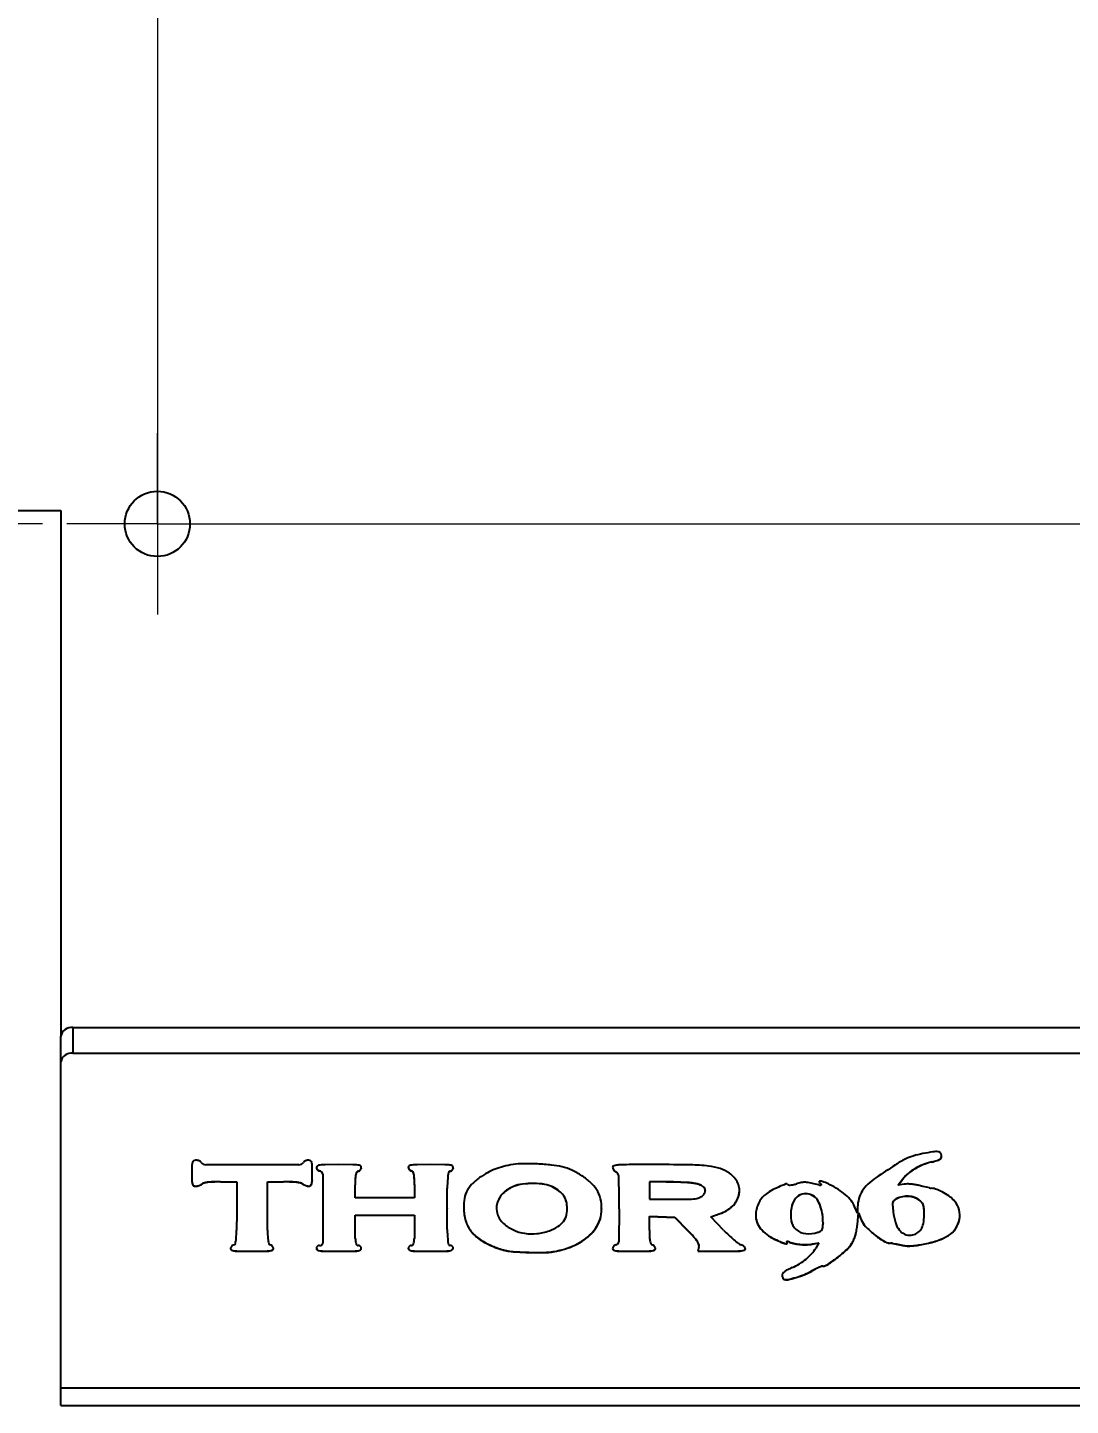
# Model space of a CAD drawing. Header units: millimetres. Extents: x 0 to 420, y 0 to 297.
# Drawn here: x 59.9 to 103.1, y 126.8 to 183.9 of the extents above; entities that cross this region are included whole.
import ezdxf

# ---------------------------------------------------------------- set-up
doc = ezdxf.new("R2010")
doc.units = ezdxf.units.MM
doc.styles.add('SLDTEXTSTYLE1', font='TXT', dxfattribs={"width": 0.75})
doc.dimstyles.new('SLDDIMSTYLE3', dxfattribs={"dimtxt": 3.5, "dimasz": 3.302, "dimexe": 0, "dimexo": 0.0625, "dimgap": 0.875, "dimtad": 1, "dimdec": 1, "dimrnd": 1e-09, "dimzin": 12, "dimdsep": 46, "dimtxsty": 'SLDTEXTSTYLE1', "dimsah": 1, "dimcen": 0.09, "dimadec": 0, "dimazin": 3, "dimtfac": 1, "dimtdec": 1, "dimtofl": 0, "dimtmove": 0, "dimatfit": 3, "dimfxl": 1, "dimfrac": 2, "dimtolj": 1, "dimtzin": 12, "dimarcsym": 0})

# ---------------------------------------------------------------- blocks, each defined once
blk = doc.blocks.new('_D_4')
at = {"color": 7, "linetype": 'Continuous', "lineweight": 18}
for p, q in [((60.542, 194.849), (47.395, 194.849)), ((48.395, 194.849), (48.395, 163.349)), ((60.542, 163.349), (47.395, 163.349))]:
    blk.add_line(p, q, dxfattribs=at)
for points in [[(48.395, 194.849), (47.887, 191.547), (48.903, 191.547)], [(48.395, 163.349), (48.903, 166.651), (47.887, 166.651)]]:
    blk.add_solid(points, dxfattribs=at)
at = {"color": 7, "linetype": 'Continuous', "lineweight": 18, "insert": (43.883, 173.49), "char_height": 3.5, "attachment_point": 1, "rotation": 90, "style": 'SLDTEXTSTYLE1'}
blk.add_mtext('31.5', dxfattribs=at)
blk = doc.blocks.new('SW_CENTERMARKSYMBOL_0')
at = {"color": 0, "linetype": 'Continuous', "lineweight": 0}
for p, q in [((0, 2.5), (0, 3.75)), ((0, 0), (0, 2.5)), ((-2.5, 0), (-3.75, 0)), ((0, 0), (-2.5, 0)), ((0, 0), (0, -2.5)), ((0, 0), (2.5, 0)), ((2.5, 0), (74.472, 0)), ((0, -2.5), (0, -3.75))]:
    blk.add_line(p, q, dxfattribs=at)
blk = doc.blocks.new('SW_CENTERMARKSYMBOL_1')
at = {"color": 0, "linetype": 'Continuous', "lineweight": 0}
blk.add_line((0, -2.5), (0, -33.802), dxfattribs=at)

msp = doc.modelspace()

# ---------------------------------------------------------------- linework, layer by layer
at = {"color": 7, "linetype": 'Continuous', "lineweight": 25}
for p, q in [((57.2918, 163.89923), (61.2918, 163.89923)), ((61.2918, 163.89923), (61.2918, 142.13781)), ((61.2918, 141.07715), (61.2918, 142.13781)), ((61.7918, 142.49136), (61.7918, 141.4307)), ((61.7918, 142.49136), (145.7918, 142.49136)), ((61.2918, 127.58146), (61.2918, 141.07715)), ((61.7918, 141.4307), (145.7918, 141.4307)), ((97.36347, 136.93391), (97.36347, 136.92684)), ((97.58578, 136.99601), (97.58578, 136.98894)), ((97.69484, 137.04673), (97.69484, 137.03965)), ((97.74769, 137.10871), (97.74769, 137.10164)), ((66.71712, 136.46909), (66.71712, 136.46201)), ((66.71712, 136.46906), (66.7214, 136.15065)), ((66.71712, 136.46906), (66.71712, 136.46199)), ((66.71712, 136.46199), (66.7214, 136.14358)), ((69.22452, 136.80964), (67.30109, 136.81653)), ((71.14796, 136.81653), (69.22452, 136.80964)), ((71.70383, 136.17656), (71.70847, 136.46585)), ((71.70383, 136.16949), (71.70852, 136.46199)), ((71.70852, 136.46199), (71.70425, 136.78154)), ((71.8872, 136.66888), (71.8872, 136.66181)), ((71.915, 136.62465), (71.915, 136.61758)), ((71.9561, 136.58868), (71.9561, 136.58161)), ((72.00462, 136.56707), (72.00462, 136.56)), ((72.13854, 136.43067), (72.14795, 135.00309)), ((72.13854, 136.43067), (72.13854, 136.42359)), ((72.13854, 136.42359), (72.14795, 134.99602)), ((72.80832, 136.82092), (72.24627, 136.81809)), ((73.38731, 136.8182), (72.80832, 136.82092)), ((73.5112, 136.4138), (73.5112, 136.40673)), ((73.5489, 136.50729), (73.5489, 136.50022)), ((73.61202, 136.55052), (73.61202, 136.54345)), ((73.66055, 136.57272), (73.66055, 136.56565)), ((73.70164, 136.61053), (73.70164, 136.60346)), ((73.72944, 136.65744), (73.72944, 136.65037)), ((75.6942, 136.66888), (75.6942, 136.66181)), ((75.72199, 136.62465), (75.72199, 136.61758)), ((75.7631, 136.58868), (75.7631, 136.58161)), ((75.81162, 136.56707), (75.81162, 136.56)), ((75.87486, 136.52355), (75.87486, 136.51648)), ((75.91251, 136.42896), (75.91251, 136.42189)), ((76.61532, 136.82092), (76.05328, 136.81809)), ((77.19431, 136.8182), (76.61532, 136.82092)), ((77.34737, 136.48646), (77.34737, 136.47939)), ((77.41902, 136.55052), (77.41902, 136.54345)), ((77.46755, 136.57272), (77.46755, 136.56565)), ((77.50864, 136.61053), (77.50864, 136.60346)), ((77.53644, 136.65744), (77.53644, 136.65037)), ((84.15402, 136.66721), (84.15402, 136.66014)), ((84.18199, 136.61447), (84.18199, 136.6074)), ((84.22304, 136.56564), (84.22304, 136.55857)), ((84.27162, 136.52888), (84.27162, 136.52181)), ((85.95945, 136.82092), (84.82524, 136.81846)), ((96.38974, 136.45754), (96.38974, 136.45047)), ((96.66956, 136.6546), (96.66956, 136.64753)), ((96.998, 136.81533), (96.998, 136.80826)), ((66.7214, 136.15065), (66.7214, 136.14358)), ((66.74268, 136.01732), (66.74268, 136.01024)), ((66.79125, 135.95494), (66.79125, 135.94787)), ((66.87596, 135.93067), (66.87596, 135.9236)), ((66.94449, 135.93725), (66.94449, 135.93018)), ((67.01908, 135.95703), (67.01908, 135.94996)), ((67.08813, 135.98606), (67.08813, 135.97898)), ((67.14012, 136.0204), (67.14012, 136.01333)), ((67.2254, 136.06289), (67.2254, 136.05582)), ((67.37154, 136.08997), (67.37154, 136.0829)), ((67.58863, 136.10559), (67.58863, 136.09852)), ((67.91188, 136.11014), (68.57832, 136.11014)), ((67.91188, 136.11014), (67.91188, 136.10306)), ((67.91188, 136.10306), (68.57832, 136.10306)), ((68.57832, 136.11014), (68.57832, 136.10306)), ((68.57832, 136.10306), (68.57832, 134.81503)), ((69.84732, 136.11014), (70.51807, 136.11014)), ((69.84732, 136.11014), (69.84732, 136.10306)), ((69.84732, 134.81503), (69.84732, 136.10306)), ((69.84732, 136.10306), (70.51807, 136.10306)), ((70.51807, 136.11014), (70.51807, 136.10306)), ((70.83945, 136.1054), (70.83945, 136.09833)), ((71.06389, 136.08952), (71.06389, 136.08245)), ((71.22012, 136.06233), (71.22012, 136.05526)), ((71.31573, 136.0204), (71.31573, 136.01333)), ((71.37409, 135.98606), (71.37409, 135.97899)), ((71.44441, 135.95703), (71.44441, 135.94996)), ((71.51549, 135.9371), (71.51549, 135.93003)), ((71.57557, 135.93067), (71.57557, 135.9236)), ((71.64343, 135.9572), (71.64343, 135.95013)), ((71.68367, 136.03128), (71.68367, 136.02421)), ((71.70383, 136.17656), (71.70383, 136.16949)), ((73.48512, 135.9841), (73.48512, 135.97703)), ((73.48512, 135.44503), (73.48512, 135.97702)), ((73.49054, 136.25648), (73.49054, 136.24941)), ((75.93313, 136.26951), (75.93313, 136.26244)), ((75.93852, 135.99237), (75.93852, 135.9853)), ((75.93852, 135.9853), (75.93852, 135.44503)), ((77.29212, 134.99704), (77.29633, 135.841)), ((77.29212, 134.98997), (77.29633, 135.83393)), ((77.29633, 135.841), (77.29633, 135.83393)), ((77.315, 136.24842), (77.315, 136.24135)), ((80.04162, 135.9179), (80.04162, 135.91082)), ((80.41491, 136.0153), (80.41491, 136.00823)), ((80.88242, 136.04274), (80.88242, 136.03567)), ((81.33591, 136.00231), (81.33591, 135.99524)), ((81.66403, 135.89427), (81.66403, 135.8872)), ((84.40251, 136.33484), (84.40251, 136.32777)), ((86.36547, 136.1057), (85.66752, 136.11014)), ((85.66752, 136.11014), (85.66752, 136.10306)), ((86.36547, 136.09863), (85.66752, 136.10306)), ((85.66752, 136.10306), (85.66752, 135.38521)), ((86.66042, 136.10104), (86.36547, 136.1057)), ((86.36547, 136.1057), (86.36547, 136.09863)), ((86.66042, 136.09397), (86.36547, 136.09863)), ((86.96952, 136.09069), (86.66042, 136.10104)), ((86.66042, 136.10104), (86.66042, 136.09397)), ((86.96952, 136.08362), (86.66042, 136.09397)), ((87.24918, 136.07672), (86.96952, 136.09069)), ((86.96952, 136.09069), (86.96952, 136.08362)), ((87.24918, 136.06964), (86.96952, 136.08362)), ((87.24918, 136.07672), (87.24918, 136.06964)), ((87.44171, 136.06083), (87.44171, 136.05376)), ((87.72573, 136.00167), (87.72573, 135.9946)), ((87.91398, 135.89604), (87.91398, 135.88897)), ((92.68457, 135.98231), (92.47494, 136.02929)), ((92.70089, 136.11473), (92.70191, 136.11136)), ((92.70191, 136.11136), (92.70191, 136.10429)), ((92.76287, 136.02981), (92.76287, 136.02274)), ((92.78673, 135.99505), (92.78713, 135.99237)), ((92.78673, 135.99505), (92.78673, 135.98798)), ((92.78713, 135.9853), (92.78713, 135.99237)), ((95.96775, 135.97773), (96.16858, 136.23109)), ((95.96775, 135.97066), (96.16858, 136.22402)), ((96.21938, 136.00974), (95.96775, 135.97066)), ((95.96775, 135.97773), (95.96775, 135.97066)), ((96.16858, 136.23109), (96.16858, 136.22402)), ((96.99502, 135.91479), (96.84321, 135.95248)), ((97.14336, 135.88118), (96.99502, 135.91479)), ((97.27109, 135.855), (97.14336, 135.88118)), ((75.93852, 135.44503), (73.48512, 135.44503)), ((79.36179, 135.21778), (79.36179, 135.2107)), ((79.60059, 135.62794), (79.60059, 135.62087)), ((81.93549, 135.72438), (81.93549, 135.71731)), ((82.11078, 135.55089), (82.11078, 135.54382)), ((82.21326, 135.3456), (82.21326, 135.33853)), ((85.66752, 135.38521), (86.66157, 135.38612)), ((87.98355, 135.74857), (87.98334, 135.75811)), ((87.98334, 135.75811), (87.98334, 135.75104)), ((87.98355, 135.7415), (87.98355, 135.74857)), ((89.37605, 135.56407), (89.37605, 135.557)), ((89.39618, 135.73405), (89.39618, 135.74112)), ((91.67861, 135.36981), (91.67861, 135.36274)), ((91.91738, 135.57531), (91.91738, 135.56824)), ((92.21026, 135.61382), (92.21026, 135.60674)), ((92.50438, 135.49385), (92.50438, 135.48678)), ((92.64522, 135.33395), (92.64522, 135.32688)), ((95.7491, 135.26456), (95.7491, 135.25748)), ((95.80053, 135.3411), (95.80053, 135.33403)), ((95.9116, 135.41318), (95.9116, 135.40611)), ((96.14634, 135.49201), (96.14634, 135.48494)), ((96.39875, 135.50913), (96.39875, 135.50206)), ((96.63954, 135.46239), (96.63954, 135.45531)), ((96.84112, 135.35758), (96.84112, 135.35051)), ((96.95153, 135.2546), (96.95153, 135.24753)), ((68.57832, 134.81503), (68.57399, 134.10517)), ((69.85165, 134.10517), (69.84732, 134.81503)), ((72.14795, 134.99602), (72.13909, 133.56518)), ((72.14795, 135.00309), (72.14795, 134.99602)), ((73.48512, 134.73425), (75.93852, 134.73425)), ((73.48512, 134.73425), (73.48512, 134.72718)), ((73.48512, 134.09905), (73.48512, 134.72718)), ((73.48512, 134.72718), (75.93852, 134.72718)), ((75.93852, 134.73425), (75.93852, 134.72718)), ((75.93852, 134.72718), (75.93852, 134.09905)), ((77.29212, 134.99704), (77.29212, 134.98997)), ((77.29613, 134.13513), (77.29212, 134.98997)), ((77.97937, 135.07595), (77.97937, 135.06888)), ((77.98652, 134.89175), (77.98652, 134.88468)), ((79.33453, 135.01267), (79.33453, 135.0056)), ((82.26184, 135.07757), (82.26184, 135.0705)), ((82.26514, 134.98418), (82.26514, 134.99125)), ((83.69141, 134.98629), (83.69141, 134.97922)), ((83.6918, 135.0141), (83.6918, 135.02117)), ((84.414, 134.98473), (84.4043, 133.62759)), ((84.414, 134.98482), (84.414, 134.99189)), ((85.66752, 134.68013), (86.72502, 134.64451)), ((85.66752, 134.68013), (85.66752, 134.67306)), ((85.66752, 134.10003), (85.66752, 134.67306)), ((85.66752, 134.67306), (86.72502, 134.63744)), ((86.72502, 134.64451), (87.24617, 134.10612)), ((86.72502, 134.64451), (86.72502, 134.63744)), ((88.20965, 134.66517), (88.59655, 134.7976)), ((88.20965, 134.6581), (88.59655, 134.79053)), ((88.20965, 134.66517), (88.20965, 134.6581)), ((88.74126, 134.10938), (88.20965, 134.6581)), ((88.59655, 134.7976), (88.59655, 134.79053)), ((89.1113, 135.10607), (89.1113, 135.099)), ((90.07036, 134.72138), (90.07036, 134.71431)), ((91.51907, 134.74254), (91.51907, 134.73547)), ((91.54722, 135.03338), (91.54722, 135.02631)), ((92.75792, 135.0699), (92.75792, 135.06283)), ((92.83335, 134.74966), (92.83335, 134.74259)), ((94.28493, 134.81691), (94.16672, 135.0861)), ((94.28009, 134.34541), (94.32109, 134.82398)), ((94.28009, 134.33834), (94.32109, 134.81691)), ((94.29082, 135.06029), (94.28493, 134.81691)), ((94.32109, 134.82398), (94.43786, 134.54106)), ((94.32109, 134.82398), (94.32109, 134.81691)), ((94.32109, 134.81691), (94.43786, 134.53399)), ((97.01157, 135.15005), (97.01157, 135.14298)), ((97.03924, 135.00337), (97.03924, 134.9963)), ((97.04622, 134.727), (97.04622, 134.73407)), ((98.52346, 134.72303), (98.52346, 134.7301)), ((73.48974, 133.76166), (73.48512, 134.09905)), ((75.93852, 134.09905), (75.9339, 133.76166)), ((78.10024, 134.38839), (78.10024, 134.38132)), ((83.44054, 134.18216), (83.44054, 134.17509)), ((83.62329, 134.55744), (83.62329, 134.55037)), ((86.72502, 134.63744), (87.24617, 134.09905)), ((87.24617, 134.10612), (87.24617, 134.09905)), ((90.12033, 134.44548), (90.12033, 134.43841)), ((90.27449, 134.1739), (90.27449, 134.16683)), ((92.85852, 134.40667), (92.85852, 134.3996)), ((94.25051, 134.12173), (94.25051, 134.11466)), ((94.28009, 134.34541), (94.28009, 134.33834)), ((94.43786, 134.54106), (94.43786, 134.53399)), ((94.62122, 134.2639), (94.62122, 134.25683)), ((98.35026, 134.17293), (98.35026, 134.16586)), ((98.50674, 134.5515), (98.50674, 134.54443)), ((78.35467, 133.9804), (78.35467, 133.97333)), ((78.76943, 133.64831), (78.76943, 133.64124)), ((82.86889, 133.64598), (82.86889, 133.63891)), ((83.18996, 133.89318), (83.18996, 133.88611)), ((87.51299, 133.82153), (87.51299, 133.81445)), ((87.65423, 133.64238), (87.65423, 133.63531)), ((87.71904, 133.5123), (87.71904, 133.50523)), ((90.52518, 133.93185), (90.52518, 133.92478)), ((90.85883, 133.73224), (90.85883, 133.72517)), ((91.13556, 133.608), (91.13556, 133.60093)), ((91.3116, 133.54922), (91.3116, 133.54215)), ((91.35611, 133.63203), (91.35611, 133.62496)), ((91.36641, 133.64023), (91.36641, 133.63316)), ((91.36927, 133.56095), (91.36927, 133.55388)), ((91.40067, 133.63659), (91.40067, 133.62952)), ((91.47356, 133.61204), (91.47356, 133.60497)), ((91.69437, 133.55132), (91.69437, 133.54425)), ((91.94992, 133.51651), (91.94992, 133.50944)), ((92.20555, 133.51041), (92.20555, 133.50334)), ((92.42622, 133.53594), (92.68629, 133.58868)), ((92.42622, 133.52887), (92.68629, 133.58161)), ((92.42622, 133.53594), (92.42622, 133.52887)), ((92.68629, 133.58161), (92.55829, 133.36498)), ((92.68629, 133.58868), (92.68629, 133.58161)), ((94.05195, 133.56258), (94.05195, 133.55551)), ((94.13444, 133.72311), (94.13444, 133.71604)), ((94.20124, 133.91199), (94.20124, 133.90492)), ((94.97565, 133.93891), (94.97565, 133.93183)), ((95.36779, 133.66056), (95.36779, 133.65349)), ((95.65032, 133.56863), (95.65032, 133.56156)), ((95.75165, 133.55633), (95.88434, 133.5355)), ((95.75165, 133.55633), (95.75165, 133.54926)), ((95.75165, 133.54926), (95.88434, 133.52843)), ((95.88434, 133.5355), (96.02419, 133.51046)), ((95.88434, 133.5355), (95.88434, 133.52843)), ((95.88434, 133.52843), (96.02419, 133.50339)), ((96.02419, 133.51046), (96.14999, 133.48465)), ((96.02419, 133.51046), (96.02419, 133.50339)), ((96.02419, 133.50339), (96.14999, 133.47758)), ((97.09006, 133.54111), (97.09006, 133.53404)), ((97.63458, 133.69262), (97.63458, 133.68555)), ((98.04927, 133.88876), (98.04927, 133.88169)), ((68.36315, 133.29084), (68.36315, 133.28377)), ((68.46298, 133.25637), (68.46298, 133.24929)), ((68.67832, 133.24158), (69.21282, 133.23871)), ((68.67832, 133.24158), (68.67832, 133.23451)), ((68.67832, 133.23451), (69.21282, 133.23164)), ((69.21282, 133.23871), (69.74732, 133.24158)), ((69.21282, 133.23871), (69.21282, 133.23164)), ((69.21282, 133.23164), (69.74732, 133.23451)), ((69.74732, 133.24158), (69.74732, 133.23451)), ((69.96265, 133.25637), (69.96265, 133.24929)), ((70.06248, 133.29084), (70.06248, 133.28377)), ((71.91637, 133.29279), (71.91637, 133.28572)), ((72.01519, 133.25639), (72.01519, 133.24932)), ((72.233, 133.24146), (72.80832, 133.23871)), ((72.233, 133.24146), (72.233, 133.23439)), ((72.233, 133.23439), (72.80832, 133.23164)), ((72.80832, 133.23871), (73.38363, 133.24146)), ((72.80832, 133.23871), (72.80832, 133.23164)), ((72.80832, 133.23164), (73.38363, 133.23439)), ((73.38363, 133.24146), (73.38363, 133.23439)), ((73.60144, 133.25639), (73.60144, 133.24932)), ((73.70026, 133.29279), (73.70026, 133.28572)), ((75.72337, 133.29279), (75.72337, 133.28572)), ((75.82219, 133.25639), (75.82219, 133.24932)), ((76.04, 133.24146), (76.61532, 133.23871)), ((76.04, 133.24146), (76.04, 133.23439)), ((76.04, 133.23439), (76.61532, 133.23164)), ((76.61532, 133.23871), (77.19063, 133.24146)), ((76.61532, 133.23871), (76.61532, 133.23164)), ((76.61532, 133.23164), (77.19063, 133.23439)), ((77.19063, 133.24146), (77.19063, 133.23439)), ((77.40844, 133.25639), (77.40844, 133.24932)), ((77.50726, 133.29279), (77.50726, 133.28572)), ((79.3608, 133.37125), (79.3608, 133.36418)), ((79.6243, 133.28848), (79.6243, 133.28141)), ((79.87188, 133.23914), (79.87188, 133.23207)), ((80.18252, 133.21027), (80.18252, 133.2032)), ((80.67612, 133.19144), (80.67612, 133.18437)), ((81.16946, 133.18398), (81.16946, 133.17691)), ((81.48804, 133.1953), (81.48804, 133.18823)), ((81.74984, 133.22912), (81.74984, 133.22205)), ((82.03643, 133.29354), (82.03643, 133.28647)), ((82.48206, 133.44511), (82.48206, 133.43804)), ((84.18335, 133.29084), (84.18335, 133.28377)), ((84.28318, 133.25637), (84.28318, 133.24929)), ((84.49852, 133.24158), (85.03302, 133.23871)), ((84.49852, 133.24158), (84.49852, 133.23451)), ((84.49852, 133.23451), (85.03302, 133.23164)), ((85.03302, 133.23871), (85.56752, 133.24158)), ((85.03302, 133.23871), (85.03302, 133.23164)), ((85.03302, 133.23164), (85.56752, 133.23451)), ((85.56752, 133.24158), (85.56752, 133.23451)), ((85.78285, 133.25637), (85.78285, 133.24929)), ((85.88268, 133.29084), (85.88268, 133.28377)), ((87.72204, 133.39615), (87.67677, 133.23164)), ((87.67677, 133.23164), (88.66024, 133.23164)), ((87.67871, 133.23871), (88.66024, 133.23871)), ((87.7288, 133.44576), (87.7288, 133.45283)), ((88.66024, 133.23871), (89.23783, 133.24162)), ((88.66024, 133.23871), (88.66024, 133.23164)), ((88.66024, 133.23164), (89.23783, 133.23455)), ((89.23783, 133.24162), (89.23783, 133.23455)), ((89.4831, 133.25594), (89.4831, 133.24887)), ((89.60048, 133.28764), (89.60048, 133.28057)), ((93.46548, 132.98546), (93.46548, 132.97839)), ((93.83983, 133.30549), (93.83983, 133.29842)), ((96.14999, 133.48465), (96.14999, 133.47758)), ((96.54737, 133.45978), (96.54737, 133.45271)), ((92.39161, 132.41587), (92.39161, 132.4088)), ((92.52608, 132.48986), (92.52608, 132.48279)), ((92.65947, 132.55442), (92.65947, 132.54735)), ((92.77622, 132.60348), (92.77622, 132.59641)), ((92.84383, 132.61961), (92.84383, 132.61254)), ((93.06867, 132.69726), (93.06867, 132.69018)), ((91.17198, 132.19141), (91.17198, 132.18434)), ((91.18826, 132.13994), (91.18826, 132.13287)), ((91.21206, 132.09864), (91.21206, 132.09156)), ((91.24055, 132.07682), (91.24055, 132.06975)), ((91.39476, 132.06294), (91.39476, 132.05586)), ((91.73982, 132.15131), (91.73982, 132.14424)), ((92.10316, 132.2763), (92.10316, 132.26923)), ((61.2918, 127.58146), (146.2918, 127.58146)), ((61.2918, 126.84923), (61.2918, 127.58146)), ((61.2918, 126.84923), (146.2918, 126.84923))]:
    msp.add_line(p, q, dxfattribs=at)
at = {"color": 7, "linetype": 'Continuous', "lineweight": 25, "flags": 128}
for points in [[(92.74023, 136.136), (92.73153, 136.136), (92.72309, 136.13449), (92.71543, 136.13158), (92.70901, 136.12743), (92.70422, 136.1223), (92.70134, 136.11649), (92.70055, 136.11037), (92.70191, 136.10429)], [(92.78673, 135.98798), (92.78713, 135.9851), (92.7866, 135.98222), (92.78517, 135.97951), (92.78291, 135.97709), (92.77995, 135.97509), (92.77642, 135.97361), (92.77252, 135.97274), (92.76843, 135.9725)], [(91.35654, 133.62272), (91.35613, 133.62448), (91.35625, 133.62625), (91.35691, 133.62797), (91.35808, 133.62955), (91.35969, 133.63091), (91.36168, 133.632), (91.36396, 133.63276), (91.36641, 133.63316)]]:
    msp.add_lwpolyline(points, dxfattribs=at)
at = {"color": 7, "linetype": 'Continuous', "lineweight": 25}
msp.add_circle((65.2918, 163.34923), 1.35, dxfattribs=at)
for centre, radius, start, end in [((61.7293, 142.04941), 0.44635, 81.951429, 168.577659), ((61.7293, 140.98875), 0.44635, 81.951296, 168.577222), ((66.84304, 136.88224), 0.1066, 116.559293, 159.728849), ((66.88693, 136.80524), 0.19515, 89.400217, 117.979054), ((66.88924, 136.64114), 0.35924, 78.915371, 90.043322), ((66.88935, 136.63919), 0.36114, 67.996806, 78.991185), ((66.92651, 136.72973), 0.26327, 54.840408, 68.113354), ((67.01958, 136.85986), 0.10329, 29.455263, 55.481635), ((71.43324, 136.85795), 0.10752, 125.972469, 150.647029), ((71.51841, 136.74436), 0.24949, 112.991949, 126.478836), ((71.55153, 136.66785), 0.33285, 101.792446, 113.096606), ((71.54809, 136.686), 0.31438, 89.949833, 101.855039), ((71.5508, 136.84513), 0.15527, 57.618865, 90.897862), ((71.57228, 136.87718), 0.1167, 18.558002, 58.098716), ((98.35109, 132.97106), 4.57863, 117.207045, 123.042096), ((97.16957, 135.26225), 2.00074, 106.993473, 117.114073), ((97.69747, 133.55474), 3.78798, 100.747016, 107.081233), ((99.13798, 126.00082), 11.47803, 98.652883, 100.780178), ((98.06189, 134.15886), 2.86159, 104.126724, 111.825594), ((98.0621, 134.15114), 2.86227, 104.127644, 111.824675), ((96.22481, 141.43909), 4.64685, 284.184141, 287.030459), ((96.2262, 141.42702), 4.64166, 284.182549, 287.032051), ((97.53342, 136.54043), 0.81698, 83.930104, 98.608237), ((97.46554, 137.39723), 0.41885, 286.682879, 303.193856), ((97.46554, 137.39015), 0.41885, 286.682879, 303.193856), ((97.60935, 137.19746), 0.15572, 42.079582, 86.150546), ((97.62309, 137.16142), 0.1353, 302.031127, 337.067786), ((97.62309, 137.15435), 0.1353, 302.031127, 337.067786), ((97.59329, 137.19103), 0.17205, 0.949836, 40.084215), ((97.51168, 137.20162), 0.25364, 338.512318, 359.851901), ((97.51168, 137.19454), 0.25364, 338.512324, 359.851042), ((79.88166, 136.46194), 13.16455, 178.567129, 179.999757), ((67.17922, 136.779), 0.45814, 162.185011, 178.483483), ((67.28874, 137.03339), 0.21721, 214.406716, 273.259254), ((71.16031, 137.03339), 0.21721, 266.740746, 325.593284), ((71.1913, 136.76724), 0.51315, 1.596511, 16.656007), ((71.95162, 136.70313), 0.07404, 117.185242, 176.477247), ((71.99523, 136.70806), 0.11751, 180.186291, 203.173671), ((71.99559, 136.71524), 0.11789, 182.249373, 203.155692), ((72.04258, 136.73569), 0.16914, 203.264811, 221.032663), ((72.04258, 136.72862), 0.16914, 203.264811, 221.032663), ((72.06742, 136.75735), 0.2021, 221.04161, 236.574041), ((72.06742, 136.75028), 0.2021, 221.04161, 236.574041), ((72.05111, 136.54038), 0.26464, 96.36595, 120.250034), ((72.04658, 136.72657), 0.16493, 236.726545, 255.259532), ((72.04658, 136.7195), 0.16493, 236.726545, 255.259532), ((71.97982, 136.40877), 0.16023, 7.852981, 81.095344), ((71.97982, 136.4017), 0.16023, 7.851237, 81.095524), ((72.26642, 134.78862), 2.02956, 90.56876, 96.923587), ((73.37071, 135.0178), 1.80048, 82.579666, 89.47168), ((74.36872, 136.22114), 0.8789, 167.337394, 177.695809), ((74.36872, 136.21407), 0.8789, 167.337394, 177.695809), ((73.82254, 136.34261), 0.31937, 148.959593, 167.119089), ((73.82257, 136.33552), 0.31941, 148.960635, 167.118047), ((73.63483, 136.44951), 0.10355, 102.729168, 146.084119), ((73.63485, 136.44242), 0.10357, 102.733804, 146.079483), ((73.57894, 136.59222), 0.21237, 55.016638, 83.429346), ((73.57269, 136.70059), 0.15514, 284.68267, 304.492202), ((73.57269, 136.69352), 0.15514, 284.68267, 304.492202), ((73.54425, 136.74036), 0.20403, 304.75157, 320.48183), ((73.54425, 136.73329), 0.20403, 304.75157, 320.48183), ((73.65454, 136.69549), 0.08446, 2.651908, 56.874651), ((73.56445, 136.72353), 0.17773, 320.521598, 338.169832), ((73.5645, 136.71643), 0.17768, 320.518967, 338.172463), ((73.60519, 136.70691), 0.13374, 338.289061, 358.055263), ((73.60549, 136.69975), 0.13342, 338.276346, 359.847341), ((75.75862, 136.70313), 0.07404, 117.185242, 176.477247), ((75.8022, 136.70805), 0.11748, 180.183347, 203.176615), ((75.80257, 136.71524), 0.11787, 182.251287, 203.158167), ((75.84961, 136.7357), 0.16916, 203.264704, 221.029311), ((75.84961, 136.72863), 0.16916, 203.264704, 221.029311), ((75.8745, 136.75744), 0.20221, 221.046169, 236.569482), ((75.8745, 136.75037), 0.20221, 221.046169, 236.569482), ((75.8581, 136.54041), 0.26461, 96.36522, 120.251377), ((75.85359, 136.72659), 0.16495, 236.727769, 255.258308), ((75.85359, 136.71952), 0.16495, 236.727769, 255.258308), ((75.78892, 136.46637), 0.10323, 33.639542, 77.297735), ((75.78892, 136.45929), 0.10323, 33.639542, 77.297735), ((76.07343, 134.78854), 2.02965, 90.568842, 96.923442), ((75.59517, 136.35747), 0.32528, 12.695298, 30.702357), ((75.59517, 136.3504), 0.32528, 12.695298, 30.702357), ((75.03236, 136.23407), 0.90147, 2.253151, 12.48529), ((75.03232, 136.22699), 0.9015, 2.253347, 12.485093), ((77.17771, 135.01783), 1.80045, 82.57962, 89.471726), ((79.55453, 136.06509), 2.24703, 169.19164, 175.320045), ((79.55453, 136.05802), 2.24703, 169.19164, 175.320045), ((77.43549, 136.45999), 0.09202, 100.314198, 163.280062), ((77.43549, 136.45292), 0.09202, 100.314198, 163.280062), ((77.38594, 136.59222), 0.21237, 55.016638, 83.429346), ((77.37969, 136.70059), 0.15514, 284.683944, 304.492592), ((77.37969, 136.69352), 0.15514, 284.683944, 304.492592), ((77.35122, 136.74039), 0.20407, 304.751567, 320.479246), ((77.35122, 136.73332), 0.20407, 304.751567, 320.479246), ((77.46154, 136.69549), 0.08447, 2.654233, 56.874734), ((77.3714, 136.72356), 0.17779, 320.524493, 338.166938), ((77.37145, 136.71646), 0.17774, 320.521864, 338.169566), ((77.41214, 136.70692), 0.13379, 338.292727, 358.047784), ((77.41246, 136.69976), 0.13346, 338.279115, 359.844572), ((80.64219, 133.42675), 3.48815, 118.891469, 125.094602), ((80.25434, 134.12698), 2.68768, 111.246589, 118.864689), ((80.33563, 133.92024), 2.90982, 104.066847, 111.26322), ((80.63422, 132.73797), 4.12921, 98.527542, 104.098581), ((80.49392, 133.67384), 3.18289, 90.699037, 98.527962), ((80.57938, 126.93291), 9.92436, 87.360245, 90.717605), ((80.58235, 126.98957), 9.86762, 83.979767, 87.362282), ((81.27265, 133.51636), 3.30444, 76.387281, 84.013944), ((81.53073, 134.56571), 2.22383, 65.235485, 76.486553), ((81.10293, 133.64704), 3.23721, 56.788129, 65.171138), ((81.34523, 134.01546), 2.79625, 47.526485, 56.807128), ((84.21882, 136.69909), 0.07471, 98.175116, 172.687487), ((84.27747, 136.70896), 0.13276, 180.154402, 201.576463), ((84.27775, 136.71612), 0.13305, 182.078845, 201.567152), ((84.40228, 136.76511), 0.26687, 201.521474, 214.365446), ((84.4024, 136.75811), 0.267, 201.526732, 214.363539), ((84.44768, 136.79615), 0.32186, 214.365376, 225.739314), ((84.44768, 136.78908), 0.32186, 214.365376, 225.739314), ((84.47077, 135.7617), 1.04488, 93.471654, 104.554322), ((84.39703, 136.74507), 0.24993, 225.882363, 239.882406), ((84.39703, 136.738), 0.24993, 225.882363, 239.882406), ((84.16509, 136.31585), 0.23818, 4.573083, 63.432776), ((84.16508, 136.30878), 0.23819, 4.574853, 63.431006), ((84.85651, 129.54548), 7.27305, 90.246325, 93.539451), ((85.95964, 56.10725), 80.71367, 88.9974121, 90.0001337), ((87.24036, 129.23274), 7.57696, 83.319029, 89.004992), ((87.83965, 134.31493), 2.45956, 71.930614, 83.411216), ((88.16616, 135.29501), 1.42656, 55.20511, 72.18828), ((88.42579, 135.64313), 0.99264, 24.383428, 56.045479), ((133.77272, 78.62727), 69.44726, 123.0929722, 123.8928206), ((97.40819, 135.24166), 1.58606, 129.950258, 141.40382), ((97.40819, 135.23459), 1.58606, 129.950258, 141.40382), ((97.69538, 134.90078), 2.0318, 120.323524, 129.986113), ((97.69554, 134.89347), 2.03208, 120.324202, 129.985435), ((97.9081, 134.53965), 2.45092, 111.79774, 120.353738), ((97.9081, 134.53258), 2.45092, 111.79774, 120.353738), ((67.24092, 136.16518), 0.51972, 181.601934, 196.529544), ((67.24097, 136.15811), 0.51977, 181.60225, 196.52873), ((66.85484, 136.05455), 0.11818, 198.364462, 237.445649), ((66.85485, 136.04749), 0.1182, 198.369014, 237.444414), ((66.87349, 136.08202), 0.15137, 237.093259, 270.936095), ((66.87349, 136.07495), 0.15137, 237.093259, 270.936095), ((66.87619, 136.2885), 0.35783, 269.962651, 281.003839), ((66.87619, 136.28143), 0.35783, 269.962651, 281.003839), ((66.83447, 136.50259), 0.57595, 281.013097, 288.695075), ((66.83447, 136.49552), 0.57595, 281.013097, 288.695075), ((66.85261, 136.44965), 0.51999, 288.67143, 296.93174), ((66.85232, 136.44331), 0.52078, 288.675133, 296.922784), ((66.96796, 136.22447), 0.26699, 296.749302, 310.152009), ((66.96778, 136.21764), 0.26728, 296.75936, 310.147667), ((67.27566, 135.85518), 0.21371, 103.602803, 129.362993), ((67.27568, 135.84806), 0.21376, 103.605971, 129.359826), ((67.49651, 135.00747), 1.08969, 96.585091, 104.406335), ((67.49663, 134.99972), 1.09038, 96.58757, 104.403857), ((67.65835, 133.62034), 2.48623, 91.606832, 96.62421), ((67.65835, 133.61327), 2.48623, 91.606832, 96.62421), ((67.91176, 124.63026), 11.47987, 89.999419, 91.612952), ((67.91217, 124.59389), 11.50918, 90.001474, 91.610897), ((70.51794, 125.1919), 10.91823, 88.312553, 89.999273), ((70.51794, 125.18483), 10.91823, 88.312553, 89.999273), ((70.75927, 133.3783), 2.72828, 83.589363, 88.315912), ((70.75927, 133.37123), 2.72828, 83.589363, 88.315912), ((70.91893, 134.79409), 1.30351, 76.640845, 83.615318), ((70.91893, 134.78702), 1.30351, 76.640845, 83.615318), ((71.15869, 135.79227), 0.27696, 55.457708, 77.185672), ((71.15869, 135.7852), 0.27696, 55.457708, 77.185672), ((71.55562, 136.36132), 0.41685, 234.866949, 244.185021), ((71.55541, 136.35389), 0.41644, 234.862315, 244.189655), ((71.65017, 136.55504), 0.63242, 244.116579, 251.012347), ((71.65017, 136.54797), 0.63242, 244.116579, 251.012347), ((71.65054, 136.55563), 0.6331, 250.998414, 257.683461), ((71.65054, 136.54856), 0.6331, 250.998414, 257.683461), ((71.57534, 136.2123), 0.28163, 257.729572, 270.046445), ((71.57532, 136.20501), 0.28141, 257.724901, 270.051116), ((71.57901, 136.02192), 0.09132, 267.844771, 314.865871), ((71.579, 136.01487), 0.09134, 267.847881, 314.857304), ((71.51384, 136.07557), 0.17551, 317.58984, 345.382009), ((71.51379, 136.06852), 0.17557, 317.594647, 345.379619), ((71.00513, 136.19945), 0.69907, 346.080506, 358.123987), ((71.00511, 136.19238), 0.69909, 346.080575, 358.123518), ((80.3351, 135.98403), 6.84998, 177.720534, 179.99944), ((80.3351, 135.97696), 6.84998, 177.720534, 179.99944), ((68.80788, 135.9923), 7.13064, 0.000582, 2.228), ((68.80788, 135.98523), 7.13064, 0.000552, 2.228), ((82.99905, 135.7839), 5.703, 175.327972, 179.426363), ((82.99921, 135.77682), 5.70317, 175.328031, 179.426304), ((79.16082, 135.18269), 1.17928, 136.570055, 154.636432), ((79.86127, 134.5287), 2.13756, 124.949869, 136.747), ((80.49967, 134.74079), 1.26309, 111.262766, 135.382723), ((80.49967, 134.73372), 1.26309, 111.262766, 135.382723), ((80.61257, 134.49381), 1.53428, 97.40201, 111.847047), ((80.61257, 134.48674), 1.53428, 97.40201, 111.847047), ((80.83526, 132.84991), 3.19318, 89.153681, 97.56444), ((80.83519, 132.84368), 3.19233, 89.152114, 97.565097), ((80.83925, 132.99525), 3.0478, 80.62134, 89.188272), ((80.83934, 132.98899), 3.04699, 80.620664, 89.189881), ((81.16513, 134.93135), 1.08449, 62.610788, 80.939405), ((81.16513, 134.92428), 1.08449, 62.610788, 80.939405), ((80.67512, 134.01228), 2.12599, 53.640928, 62.279776), ((80.67512, 134.00521), 2.12599, 53.640928, 62.279776), ((82.26434, 135.01333), 1.43961, 32.68553, 47.690231), ((82.37077, 135.08193), 1.313, 14.466064, 32.673975), ((5.87365, 134.99184), 78.54035, 359.9999694, 0.979779), ((5.87365, 134.98477), 78.54035, 359.9999694, 0.979779), ((87.01661, 132.0822), 4.00128, 83.90135, 86.667892), ((87.01661, 132.07513), 4.00128, 83.90135, 86.667892), ((87.29071, 134.62467), 1.44408, 72.467806, 83.998137), ((87.29071, 134.6176), 1.44408, 72.467806, 83.998137), ((87.58118, 135.52349), 0.49955, 48.225154, 73.180637), ((87.58118, 135.51642), 0.49955, 48.225154, 73.180637), ((87.78215, 135.74334), 0.20173, 4.197711, 49.194545), ((87.78215, 135.73627), 0.20173, 4.197711, 49.194545), ((88.59602, 135.73451), 0.79997, 347.179533, 23.455344), ((92.84599, 131.83421), 4.45034, 114.324493, 118.92726), ((93.75038, 129.83845), 6.64145, 111.431736, 114.342139), ((91.34869, 135.96567), 0.06043, 34.754442, 114.482927), ((91.43781, 136.02298), 0.04561, 210.090854, 263.619949), ((91.48147, 136.25834), 0.28488, 260.150542, 274.338689), ((91.44705, 136.72412), 0.75193, 274.269364, 282.521701), ((90.96445, 138.88957), 2.97051, 282.553165, 285.515614), ((92.53242, 133.23975), 2.89286, 101.481757, 105.505664), ((92.09995, 135.36538), 0.72368, 90.115405, 101.426614), ((92.10122, 135.25647), 0.83259, 79.877042, 90.187987), ((91.44691, 131.61067), 4.53663, 76.902603, 79.834897), ((92.77826, 136.41975), 0.44736, 257.911271, 268.740539), ((92.89939, 136.19543), 0.21463, 203.058903, 230.501448), ((92.89939, 136.18836), 0.21463, 203.058903, 230.501448), ((92.69528, 135.59871), 0.53916, 68.199405, 85.217987), ((92.71561, 135.97181), 0.07482, 18.096648, 50.823921), ((92.71561, 135.96474), 0.07482, 18.096648, 50.823921), ((91.38002, 132.3642), 4.03085, 64.076664, 67.91553), ((91.67861, 132.97176), 3.3539, 57.213548, 64.126861), ((92.14611, 133.69484), 2.49285, 48.711927, 57.247344), ((95.71068, 134.95155), 1.45314, 133.381269, 147.830464), ((96.44079, 134.18704), 2.51027, 123.752375, 133.50774), ((96.34489, 135.19867), 0.82072, 89.806997, 98.796336), ((96.34254, 134.25332), 1.76608, 84.761641, 89.834063), ((96.31606, 133.96237), 2.05823, 80.001853, 84.767198), ((96.2884, 133.80576), 2.21726, 75.50924, 80.000588), ((97.40225, 136.53087), 0.68847, 259.0177, 265.005916), ((97.27584, 135.05106), 0.79673, 68.155274, 85.213714), ((96.61129, 133.4221), 2.55602, 60.834117, 67.915396), ((80.35857, 135.0689), 2.37919, 173.686865, 184.44096), ((79.12896, 135.20141), 1.14248, 154.800199, 173.510843), ((80.12447, 135.01202), 0.78995, 164.902013, 179.952805), ((80.12236, 135.00546), 0.78778, 164.89789, 197.615941), ((80.28321, 134.95593), 0.9579, 135.449246, 164.136354), ((80.28324, 134.94885), 0.95793, 135.449732, 164.135868), ((81.45272, 135.06128), 0.82023, 36.650263, 53.943356), ((81.45272, 135.05421), 0.82023, 36.650263, 53.943356), ((81.58451, 135.15998), 0.65558, 16.448094, 36.604627), ((81.58451, 135.15291), 0.65558, 16.448094, 36.604627), ((80.93101, 134.97474), 1.3348, 4.418537, 16.131584), ((80.93101, 134.96767), 1.3348, 4.418537, 16.131584), ((82.0822, 135.01327), 1.60957, 358.787765, 14.266639), ((86.62124, 179.29239), 43.90629, 270.05262, 270.944094), ((87.31324, 137.34983), 1.95802, 270.920024, 279.440669), ((87.56321, 135.87214), 0.45936, 278.91587, 301.437015), ((87.55172, 135.88955), 0.48021, 301.523729, 322.673207), ((87.74583, 135.74402), 0.23761, 322.196846, 1.693254), ((88.44975, 135.79401), 0.95441, 313.879982, 346.059166), ((88.44976, 135.78693), 0.9544, 313.879735, 346.059413), ((88.60407, 135.74153), 0.79212, 347.053972, 359.970467), ((91.38206, 134.6519), 1.31899, 144.485339, 155.242979), ((90.92979, 134.97025), 0.76593, 127.782839, 144.215845), ((91.53316, 134.20381), 1.74137, 118.833049, 128.022786), ((92.56393, 134.83021), 1.0368, 148.637546, 168.698867), ((92.56393, 134.82314), 1.0368, 148.637546, 168.698867), ((92.14428, 135.07021), 0.55373, 114.189671, 147.243524), ((92.14428, 135.06314), 0.55373, 114.189671, 147.243524), ((92.12593, 135.12219), 0.49881, 80.26583, 114.713462), ((92.12591, 135.11517), 0.49876, 80.263379, 114.71448), ((92.11027, 134.94814), 0.67314, 54.163278, 81.45752), ((92.11031, 134.94114), 0.67306, 54.162344, 81.459698), ((92.21378, 135.09593), 0.49274, 28.885324, 53.859501), ((92.21374, 135.08883), 0.49279, 28.886659, 53.858167), ((91.18918, 134.55643), 1.65063, 18.124231, 28.102258), ((91.18918, 134.54936), 1.65063, 18.124231, 28.102258), ((92.56215, 134.16714), 1.86345, 38.589108, 48.741664), ((93.152, 134.63546), 1.11029, 23.946099, 38.684498), ((95.76375, 135.02331), 1.47339, 164.637015, 178.561818), ((95.47877, 135.09821), 1.17876, 147.862791, 164.47767), ((96.08423, 135.1726), 0.34752, 164.656454, 179.961943), ((96.08321, 135.16572), 0.34649, 164.642909, 184.523751), ((95.89779, 135.22019), 0.15517, 128.815807, 163.387417), ((95.89778, 135.21313), 0.15516, 128.814848, 163.390958), ((96.15333, 134.91907), 0.55007, 116.068547, 129.894822), ((96.15333, 134.912), 0.55007, 116.068547, 129.894822), ((96.32858, 134.56039), 0.94928, 101.068323, 116.056711), ((96.32858, 134.55332), 0.94928, 101.068323, 116.056711), ((96.339, 134.52117), 0.98977, 86.538989, 101.22391), ((96.339, 134.51409), 0.98977, 86.538989, 101.22391), ((96.34676, 134.59784), 0.91277, 71.291126, 86.734897), ((96.34676, 134.59077), 0.91277, 71.291126, 86.734897), ((96.40882, 134.77237), 0.72757, 53.546106, 71.51134), ((96.40882, 134.7653), 0.72757, 53.546106, 71.51134), ((96.42786, 134.80383), 0.69096, 40.721019, 53.265848), ((96.42786, 134.79676), 0.69096, 40.721019, 53.265848), ((96.71635, 135.05001), 0.31171, 18.720014, 41.020695), ((96.71628, 135.0429), 0.31179, 18.723005, 41.017703), ((96.69001, 133.56186), 2.39562, 53.159482, 60.848954), ((97.45885, 134.58272), 1.11763, 39.923303, 53.324308), ((97.65324, 134.73692), 0.86962, 13.965864, 40.351252), ((80.35985, 135.07607), 2.38048, 180.002965, 184.440947), ((79.79477, 135.03574), 1.81397, 184.552944, 200.908079), ((79.79474, 135.02867), 1.81394, 184.552824, 200.908199), ((80.19309, 135.04274), 0.86658, 198.550165, 229.619416), ((81.5508, 134.89585), 0.70528, 322.677384, 347.064201), ((81.12638, 134.98419), 1.13874, 347.512565, 4.346856), ((81.12477, 134.9909), 1.14037, 0.017604, 4.359105), ((82.07183, 135.02374), 1.62001, 343.271592, 358.675391), ((82.07187, 135.01666), 1.61997, 343.271398, 358.675586), ((88.1834, 136.07075), 1.3385, 287.978723, 313.886632), ((88.1834, 136.06368), 1.3385, 287.978723, 313.886632), ((90.86571, 134.72289), 0.79534, 179.345924, 200.413735), ((90.8657, 134.71582), 0.79532, 179.345759, 200.4139), ((91.15211, 134.70941), 1.08179, 166.398126, 179.179689), ((91.38048, 134.65341), 1.31693, 155.273881, 166.366743), ((93.03992, 134.74211), 1.52085, 168.958488, 179.983957), ((93.03557, 134.73555), 1.51649, 168.945929, 188.993789), ((90.90393, 134.46421), 1.95042, 8.4157, 18.092086), ((90.90393, 134.45714), 1.95042, 8.4157, 18.092086), ((90.50393, 134.4063), 2.35458, 0.009032, 8.38528), ((90.50393, 134.39923), 2.35458, 0.009032, 8.38528), ((102.66481, 135.69259), 6.94914, 184.574205, 186.818105), ((98.53533, 135.20054), 2.79045, 186.852423, 196.186686), ((96.47809, 134.97348), 0.56194, 3.048762, 18.313872), ((96.47809, 134.96641), 0.56194, 3.048762, 18.313872), ((95.17923, 134.72759), 1.86699, 349.353763, 359.981636), ((91.84413, 134.73401), 5.20209, 0.000487, 2.967979), ((91.84413, 134.72694), 5.20209, 0.000487, 2.967979), ((97.55872, 134.72312), 0.96472, 349.32552, 13.406027), ((97.55829, 134.73036), 0.96517, 349.320434, 359.984354), ((64.38689, 134.15633), 4.18741, 354.514896, 359.299855), ((74.03802, 134.15625), 4.18669, 180.699126, 185.484904), ((82.65652, 134.18553), 5.36063, 180.538671, 184.777526), ((79.30938, 134.85911), 1.29754, 201.271102, 222.626452), ((79.30938, 134.85204), 1.29754, 201.271102, 222.626452), ((80.78552, 135.7049), 1.75494, 228.891115, 244.691773), ((80.75605, 135.64146), 1.685, 244.67566, 261.316334), ((80.74776, 136.28261), 2.33185, 276.39013, 289.469894), ((80.94544, 135.72803), 1.7431, 289.419578, 302.226678), ((81.40563, 135.00849), 0.88902, 301.867011, 322.577312), ((81.95119, 135.22048), 1.81557, 313.02415, 325.117199), ((81.95095, 135.2136), 1.81587, 313.025462, 325.116618), ((82.35129, 134.94472), 1.32965, 325.005283, 343.066592), ((82.35135, 134.93762), 1.32958, 325.004819, 343.067056), ((93.9609, 134.1), 8.29338, 179.999783, 182.045093), ((78.50113, 125.63972), 12.17192, 42.236061, 44.07251), ((78.50113, 125.63265), 12.17192, 42.236061, 44.07251), ((93.7435, 138.9572), 6.9659, 224.101884, 226.612251), ((91.05208, 134.79486), 0.9951, 200.554575, 218.609512), ((91.05208, 134.78779), 0.9951, 200.554575, 218.609512), ((91.32994, 135.01618), 1.35034, 218.590544, 233.418078), ((91.32994, 135.00911), 1.35034, 218.590544, 233.418078), ((92.17336, 134.61544), 0.6463, 190.425724, 228.985881), ((92.18932, 134.64272), 0.67739, 229.481934, 265.797216), ((92.45001, 134.62421), 0.63532, 287.687627, 299.165494), ((92.68348, 134.21232), 0.1619, 298.052079, 329.024504), ((92.62854, 134.24066), 0.22363, 330.045096, 355.031815), ((90.64132, 134.39969), 2.21719, 355.384871, 359.997601), ((92.25573, 134.47969), 2.02664, 343.732783, 349.826736), ((92.25573, 134.47262), 2.02664, 343.732783, 349.826736), ((91.83085, 134.55554), 2.45824, 349.835736, 355.096379), ((91.83102, 134.54845), 2.45807, 349.835555, 355.096561), ((95.27398, 134.895), 0.90795, 202.94362, 224.033753), ((95.27398, 134.88793), 0.90795, 202.94362, 224.033753), ((97.19579, 136.71587), 3.55536, 223.602895, 231.358174), ((97.19633, 136.70936), 3.55613, 223.603391, 231.357023), ((96.75397, 134.69003), 0.93741, 196.572767, 217.846728), ((96.48117, 134.48753), 0.5978, 218.562217, 245.466275), ((96.48156, 134.42693), 0.5206, 299.848074, 325.732228), ((96.34218, 134.51339), 0.6845, 326.320273, 348.990337), ((97.5485, 134.72069), 0.97101, 301.045651, 325.659551), ((97.54853, 134.71358), 0.97097, 301.045089, 325.660113), ((97.49058, 134.7499), 1.03536, 326.132763, 348.952285), ((97.49058, 134.74283), 1.03536, 326.132763, 348.952285), ((68.43439, 133.58326), 0.09228, 280.635656, 341.19288), ((67.03772, 133.90214), 1.52442, 346.779784, 354.501706), ((71.3889, 133.90233), 1.52542, 185.501843, 193.218719), ((69.99125, 133.58326), 0.09228, 198.80712, 259.364344), ((72.02123, 133.59028), 0.1205, 262.074754, 347.979778), ((74.49135, 133.78945), 1.002, 181.589275, 191.448358), ((73.76339, 133.64361), 0.25958, 191.789988, 213.475633), ((73.6078, 133.54831), 0.07749, 218.158207, 273.116169), ((75.81583, 133.54831), 0.07749, 266.883831, 321.841793), ((75.66024, 133.64361), 0.25958, 326.524367, 348.210012), ((74.93228, 133.78945), 1.002, 348.551642, 358.410725), ((79.21184, 133.89802), 1.90397, 184.789306, 191.600865), ((77.41162, 133.53999), 0.06946, 200.958208, 276.11004), ((79.64399, 135.16563), 1.75131, 222.591318, 240.041385), ((79.64399, 135.15856), 1.75131, 222.591318, 240.041385), ((80.60489, 136.79632), 3.64402, 239.755397, 250.037396), ((80.60474, 136.78893), 3.64366, 239.754892, 250.037902), ((80.79335, 135.83662), 1.88356, 261.090974, 276.521819), ((81.46649, 135.87381), 2.63248, 292.692376, 302.190172), ((81.46669, 135.86635), 2.63204, 292.691578, 302.19097), ((81.73195, 135.45476), 2.13643, 302.152193, 313.035671), ((81.73174, 135.44799), 2.1368, 302.152756, 313.034273), ((84.24701, 133.64944), 0.1588, 278.913689, 352.089306), ((86.66576, 133.83988), 0.99361, 182.067014, 191.827866), ((86.03568, 133.7091), 0.35011, 192.015768, 209.404561), ((85.81657, 133.59201), 0.10188, 212.539767, 257.441587), ((86.32328, 132.73832), 1.60896, 34.186744, 42.317208), ((86.32334, 132.73131), 1.60887, 34.185904, 42.316889), ((87.21525, 133.34246), 0.53165, 18.629711, 34.341445), ((87.21524, 133.33538), 0.53167, 18.630838, 34.341628), ((87.54107, 133.45255), 0.18774, 0.085158, 18.556496), ((87.54268, 133.4458), 0.18611, 344.526656, 18.62108), ((92.56789, 137.71404), 5.25491, 226.616361, 229.730209), ((92.70508, 137.87509), 5.46646, 229.724078, 232.251504), ((89.55342, 133.81018), 0.3229, 232.875292, 252.867138), ((89.34233, 133.1336), 0.38584, 61.032719, 72.509622), ((91.67591, 135.47664), 1.92628, 233.317336, 244.901554), ((91.67591, 135.46957), 1.92628, 233.317336, 244.901554), ((94.20414, 140.81339), 7.83159, 244.712773, 246.932157), ((94.20414, 140.80632), 7.83159, 244.712773, 246.932157), ((91.59671, 134.69596), 1.18166, 247.02977, 256.037961), ((91.59671, 134.68889), 1.18166, 247.02977, 256.037961), ((91.32879, 133.61231), 0.06539, 254.752442, 308.241889), ((91.32879, 133.60524), 0.06539, 254.752442, 308.241889), ((91.36607, 133.63008), 0.01016, 88.096592, 168.924319), ((91.44097, 133.65702), 0.09113, 202.107339, 221.577482), ((91.37417, 133.55009), 0.09047, 72.964944, 94.921072), ((91.37417, 133.54302), 0.09047, 72.964944, 94.921072), ((91.35144, 133.57683), 0.02907, 307.848767, 42.691858), ((91.34862, 133.58567), 0.03221, 309.871266, 350.80411), ((90.8954, 132.01631), 1.69724, 70.083606, 72.680082), ((90.8954, 132.00924), 1.69724, 70.083606, 72.680082), ((91.9731, 134.99684), 1.47215, 250.163976, 259.085947), ((91.9731, 134.98977), 1.47215, 250.163976, 259.085947), ((92.13252, 135.81251), 2.30325, 259.033782, 265.452957), ((92.13238, 135.80439), 2.30219, 259.032314, 265.454425), ((92.13244, 135.80523), 2.29599, 265.440476, 271.824616), ((92.13242, 135.79736), 2.29519, 265.439364, 271.825728), ((92.26578, 135.21399), 1.2532, 264.224875, 287.519624), ((92.16426, 134.83374), 1.32398, 271.786868, 281.411531), ((92.16426, 134.82667), 1.32398, 271.786868, 281.411531), ((92.9848, 134.22704), 1.25711, 312.855763, 328.091639), ((92.98475, 134.21999), 1.25716, 312.856453, 328.091764), ((93.0681, 134.16961), 1.15605, 328.325263, 337.279533), ((93.0681, 134.16254), 1.15605, 328.325263, 337.279533), ((92.47733, 134.41535), 1.79589, 337.327683, 343.722779), ((92.47733, 134.40828), 1.79589, 337.327683, 343.722779), ((97.58823, 137.20422), 4.18185, 231.336623, 237.928972), ((97.58883, 137.19804), 4.18293, 231.337852, 237.928467), ((95.70556, 134.21845), 0.65216, 238.807839, 265.141144), ((95.70554, 134.21132), 0.65211, 238.806729, 265.142255), ((95.44736, 131.4718), 2.10662, 81.694792, 84.471431), ((95.44736, 131.46473), 2.10662, 81.694792, 84.471431), ((96.44715, 134.4099), 0.51305, 245.323378, 276.39844), ((96.44954, 134.48018), 0.58272, 275.394104, 299.972244), ((96.14525, 137.99407), 4.55209, 275.068019, 281.979183), ((96.14525, 137.987), 4.55209, 275.068019, 281.979183), ((96.15435, 137.9582), 4.51511, 281.960629, 289.137644), ((96.15435, 137.95113), 4.51511, 281.960629, 289.137644), ((96.95842, 135.65863), 2.07903, 288.979277, 301.64729), ((96.95842, 135.65156), 2.07903, 288.979277, 301.64729), ((68.44196, 133.34451), 0.11744, 156.814613, 179.818344), ((68.39896, 133.34917), 0.07456, 183.294332, 241.298468), ((68.39946, 133.35677), 0.07527, 185.918572, 241.156189), ((68.48913, 133.32411), 0.16884, 138.953685, 156.751411), ((68.51427, 133.30224), 0.20216, 123.430899, 138.959331), ((68.49133, 133.50026), 0.24554, 238.529704, 263.369543), ((68.49133, 133.49319), 0.24554, 238.529704, 263.369543), ((68.49347, 133.33287), 0.16514, 104.752189, 123.261734), ((68.69805, 135.10482), 1.86334, 262.752704, 269.393391), ((68.69805, 135.09775), 1.86334, 262.752704, 269.393391), ((69.72759, 135.10482), 1.86334, 270.606609, 277.247296), ((69.72759, 135.09775), 1.86334, 270.606609, 277.247296), ((69.9343, 133.50024), 0.24552, 276.630388, 301.471685), ((69.9343, 133.49317), 0.24552, 276.630388, 301.471685), ((69.93215, 133.33283), 0.16518, 56.740719, 75.245357), ((69.91129, 133.30216), 0.20227, 41.044979, 56.564791), ((70.02617, 133.35678), 0.07527, 298.841988, 354.078152), ((70.02668, 133.34917), 0.07457, 298.699062, 356.703147), ((69.93651, 133.32411), 0.16884, 23.248589, 41.046315), ((69.98368, 133.34451), 0.11744, 0.181656, 23.185387), ((71.99619, 133.35091), 0.11847, 156.939766, 179.818611), ((71.95951, 133.35534), 0.0819, 182.836956, 238.213288), ((71.96002, 133.3629), 0.08258, 185.271845, 238.094664), ((71.99241, 133.35161), 0.11472, 132.618761, 156.522072), ((72.00415, 133.33874), 0.13215, 111.412063, 132.585657), ((72.04044, 133.47725), 0.2223, 236.074951, 263.478132), ((72.04047, 133.47025), 0.22238, 236.077786, 263.471495), ((72.00397, 133.34041), 0.13053, 89.713376, 111.604234), ((72.2502, 135.08803), 1.84665, 262.688637, 269.466528), ((72.25026, 135.08225), 1.84795, 262.69199, 269.465126), ((73.36644, 135.08801), 1.84663, 270.533427, 277.311408), ((73.36638, 135.08223), 1.84792, 270.53483, 277.308054), ((73.57619, 133.47725), 0.2223, 276.52144, 303.924775), ((73.57616, 133.47025), 0.22238, 276.528078, 303.921941), ((73.61267, 133.34042), 0.13051, 68.394702, 90.286892), ((73.61249, 133.33875), 0.13214, 47.413596, 68.588684), ((73.65661, 133.3629), 0.08259, 301.90919, 354.723721), ((73.65711, 133.35534), 0.0819, 301.790155, 357.162016), ((73.62419, 133.35158), 0.11477, 23.484631, 47.378196), ((73.62042, 133.35091), 0.11849, 0.181352, 23.055822), ((75.80317, 133.35092), 0.11845, 156.940322, 179.822505), ((75.76652, 133.35534), 0.0819, 182.837984, 238.209845), ((75.76703, 133.3629), 0.08259, 185.276279, 238.09081), ((75.79945, 133.35158), 0.11477, 132.621804, 156.515369), ((75.81115, 133.33875), 0.13214, 111.411316, 132.586404), ((75.84744, 133.47725), 0.2223, 236.075225, 263.47856), ((75.84747, 133.47025), 0.22238, 236.078059, 263.471922), ((75.81096, 133.34042), 0.13051, 89.713108, 111.605298), ((76.0572, 135.08799), 1.84662, 262.688565, 269.466534), ((76.05725, 135.08222), 1.84791, 262.691918, 269.465131), ((77.17343, 135.08805), 1.84668, 270.533512, 277.311323), ((77.17338, 135.08227), 1.84797, 270.534915, 277.30797), ((77.38319, 133.47726), 0.22231, 276.521913, 303.924303), ((77.38316, 133.47026), 0.22239, 276.528551, 303.921468), ((77.41967, 133.34042), 0.13051, 68.39433, 90.286467), ((77.4195, 133.33876), 0.13212, 47.412039, 68.590241), ((77.4636, 133.36291), 0.08259, 301.91068, 354.725283), ((77.46411, 133.35534), 0.08191, 301.791994, 357.160177), ((77.43117, 133.35157), 0.11479, 23.487975, 47.378512), ((77.42739, 133.3509), 0.11853, 0.185288, 23.051885), ((80.39281, 136.19577), 3.00715, 249.928871, 255.193056), ((80.39237, 136.18729), 3.00568, 249.927578, 255.194349), ((80.1487, 135.27427), 2.05387, 255.207124, 262.25393), ((80.1487, 135.2672), 2.05387, 255.207124, 262.25393), ((80.36272, 136.83484), 3.62905, 262.226703, 267.153901), ((80.36256, 136.82601), 3.62728, 262.225498, 267.155106), ((81.23484, 154.31438), 21.13033, 267.145431, 268.48483), ((81.23484, 154.30731), 21.13033, 267.145431, 268.48483), ((81.25212, 154.97245), 21.78862, 268.485165, 269.782638), ((81.25212, 154.96537), 21.78862, 268.485165, 269.782638), ((81.18505, 137.23481), 4.05086, 269.779445, 274.289578), ((81.18505, 137.22907), 4.05219, 269.779517, 274.288167), ((81.30562, 135.63767), 2.44917, 274.271461, 280.44975), ((81.30539, 135.63214), 2.45073, 274.274227, 280.448588), ((81.05943, 136.97025), 3.8043, 280.456072, 284.881177), ((81.05943, 136.96318), 3.8043, 280.456072, 284.881177), ((81.16303, 136.59231), 3.41243, 284.829642, 292.739038), ((81.16303, 136.58524), 3.41243, 284.829642, 292.739038), ((84.26223, 133.34451), 0.11752, 156.82658, 179.815303), ((84.21915, 133.34917), 0.07456, 183.290879, 241.301921), ((84.21965, 133.35677), 0.07526, 185.915009, 241.159753), ((84.30945, 133.32403), 0.16898, 138.959402, 156.742234), ((84.33447, 133.30225), 0.20215, 123.430654, 138.959577), ((84.31153, 133.50026), 0.24553, 238.52918, 263.368747), ((84.31153, 133.49319), 0.24553, 238.52918, 263.368747), ((84.31368, 133.33285), 0.16516, 104.753415, 123.260508), ((84.51825, 135.10493), 1.86345, 262.752907, 269.393256), ((84.51825, 135.09786), 1.86345, 262.752907, 269.393256), ((85.54778, 135.10493), 1.86345, 270.606744, 277.247093), ((85.54778, 135.09786), 1.86345, 270.606744, 277.247093), ((85.7545, 133.50026), 0.24553, 276.631253, 301.47082), ((85.7545, 133.49319), 0.24553, 276.631253, 301.47082), ((85.75235, 133.33283), 0.16518, 56.740225, 75.244217), ((85.73151, 133.30217), 0.20225, 41.045165, 56.567178), ((85.84638, 133.35677), 0.07526, 298.840247, 354.084991), ((85.84688, 133.34917), 0.07456, 298.698079, 356.709121), ((85.75652, 133.32399), 0.16905, 23.259958, 41.034946), ((85.8038, 133.34451), 0.11752, 0.184697, 23.17342), ((89.21243, 135.78486), 2.54337, 270.572227, 276.108989), ((89.21249, 135.77673), 2.54231, 270.571071, 276.110145), ((89.44498, 133.6302), 0.3762, 275.815503, 294.41529), ((89.44498, 133.62313), 0.3762, 275.815503, 294.41529), ((89.36474, 133.17363), 0.33997, 48.671562, 61.069562), ((89.43911, 133.25771), 0.22773, 33.02389, 48.7532), ((89.57738, 133.35043), 0.0669, 290.201951, 351.940916), ((89.57793, 133.34262), 0.06601, 289.968261, 355.208694), ((89.56113, 133.3363), 0.08259, 0.56067, 33.44693), ((90.97163, 134.36021), 1.87654, 309.338539, 318.845774), ((91.15928, 134.19616), 1.62729, 318.846834, 329.284586), ((89.05212, 138.64452), 7.17654, 304.033529, 307.949734), ((89.05034, 138.63997), 7.17962, 304.034027, 307.948532), ((90.12226, 137.27513), 5.4386, 307.931646, 313.121929), ((90.12006, 137.27062), 5.44197, 307.933256, 313.12032), ((96.42978, 134.76801), 1.31351, 257.701328, 275.136264), ((96.42977, 134.76083), 1.3134, 257.700618, 275.136974), ((91.45594, 132.12906), 0.32311, 127.296254, 145.274912), ((91.75317, 131.74527), 0.80853, 117.188373, 127.572562), ((92.93466, 129.46329), 3.37822, 113.709804, 117.328598), ((90.4572, 135.11141), 2.78936, 293.652606, 300.921937), ((90.73933, 134.64258), 2.24219, 300.89351, 309.355658), ((91.31997, 134.26268), 2.1352, 291.518427, 300.125182), ((91.31997, 134.2556), 2.1352, 291.518427, 300.125182), ((93.9684, 129.7092), 3.13247, 117.415605, 120.223285), ((93.9684, 129.70213), 3.13247, 117.415605, 120.223285), ((93.75673, 130.11718), 2.67285, 114.237548, 117.414494), ((93.75673, 130.11011), 2.67285, 114.237548, 117.414494), ((93.68906, 130.26788), 2.50765, 111.347542, 114.241279), ((93.68906, 130.26081), 2.50765, 111.347542, 114.241279), ((92.86976, 132.36119), 0.25972, 95.728982, 111.111057), ((92.86976, 132.35412), 0.25972, 95.728982, 111.111057), ((92.7995, 133.11236), 0.49474, 275.141378, 302.961201), ((92.79951, 133.10525), 0.4947, 275.140262, 302.962317), ((91.29755, 132.23771), 0.13104, 144.86927, 179.354696), ((91.44571, 132.24636), 0.2792, 180.021261, 191.350215), ((91.44571, 132.23929), 0.2792, 180.021261, 191.350215), ((91.419, 132.24126), 0.252, 191.409364, 203.70765), ((91.419, 132.23419), 0.252, 191.409364, 203.70765), ((91.39073, 132.22908), 0.22122, 203.76342, 216.131827), ((91.39093, 132.22212), 0.22145, 203.767188, 216.123588), ((91.26671, 132.1405), 0.06885, 217.450025, 247.667704), ((91.26673, 132.13347), 0.06889, 217.464828, 247.662345), ((91.33949, 132.31239), 0.2555, 247.217857, 282.492261), ((91.33949, 132.30531), 0.2555, 247.217857, 282.492261), ((90.32122, 136.9726), 5.02567, 282.334015, 286.395748), ((90.32122, 136.96553), 5.02567, 282.334015, 286.395748), ((90.5456, 136.21349), 4.23409, 286.382558, 291.583925), ((90.5456, 136.20642), 4.23409, 286.382558, 291.583925)]:
    msp.add_arc(centre, radius, start, end, dxfattribs=at)

# ---------------------------------------------------------------- block references
at = {"color": 7, "linetype": 'Continuous', "lineweight": 0}
for name, p in [('SW_CENTERMARKSYMBOL_1', (65.2918, 194.84923)), ('SW_CENTERMARKSYMBOL_0', (65.2918, 163.34923))]:
    msp.add_blockref(name, p, dxfattribs=at)

# ---------------------------------------------------------------- dimensions: what is measured, and where the dimension line sits
at = {"color": 7, "linetype": 'Continuous', "lineweight": 18}
dim = msp.add_linear_dim(base=(48.39463, 163.34923), p1=(61.5418, 194.84923), p2=(61.5418, 163.34923), angle=90, dimstyle='SLDDIMSTYLE3', dxfattribs=at)
dim.commit()
dim.dimension.update_dxf_attribs({"geometry": '_D_4', "text_midpoint": (48.39463, 178.01546), "dimtype": 160})

doc.saveas('drawing.dxf')
